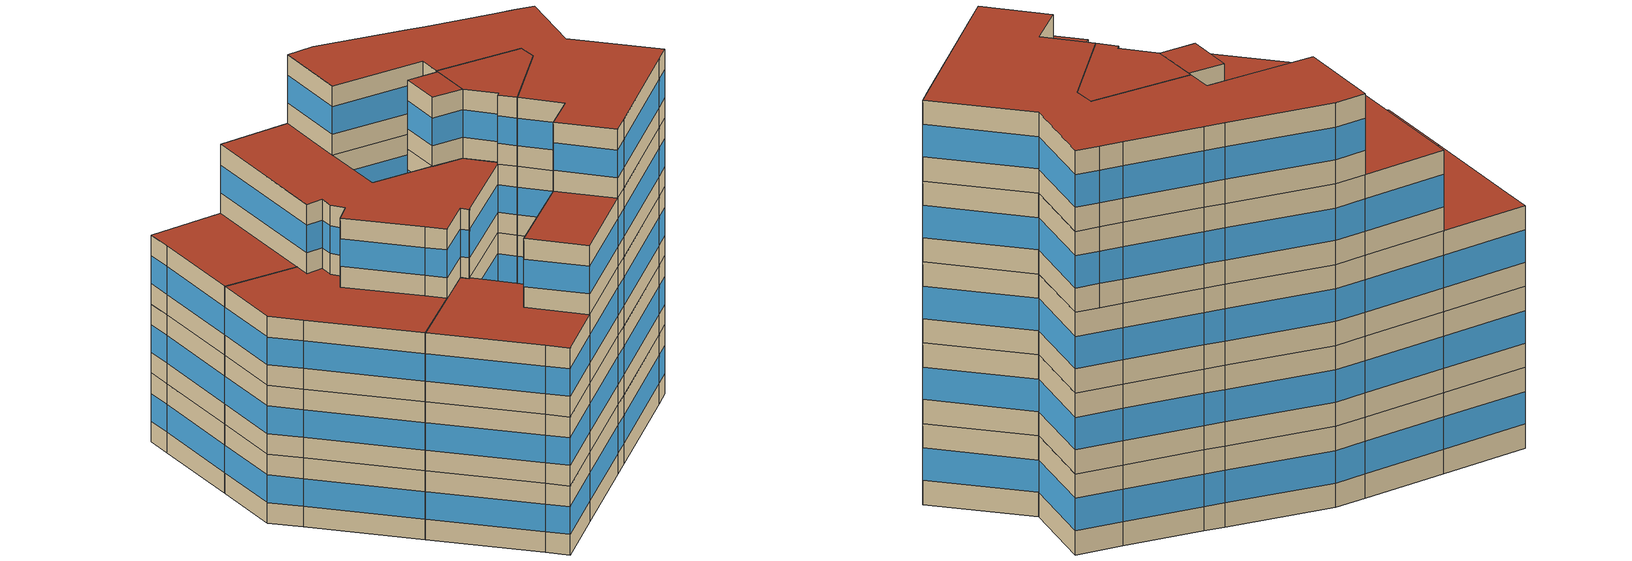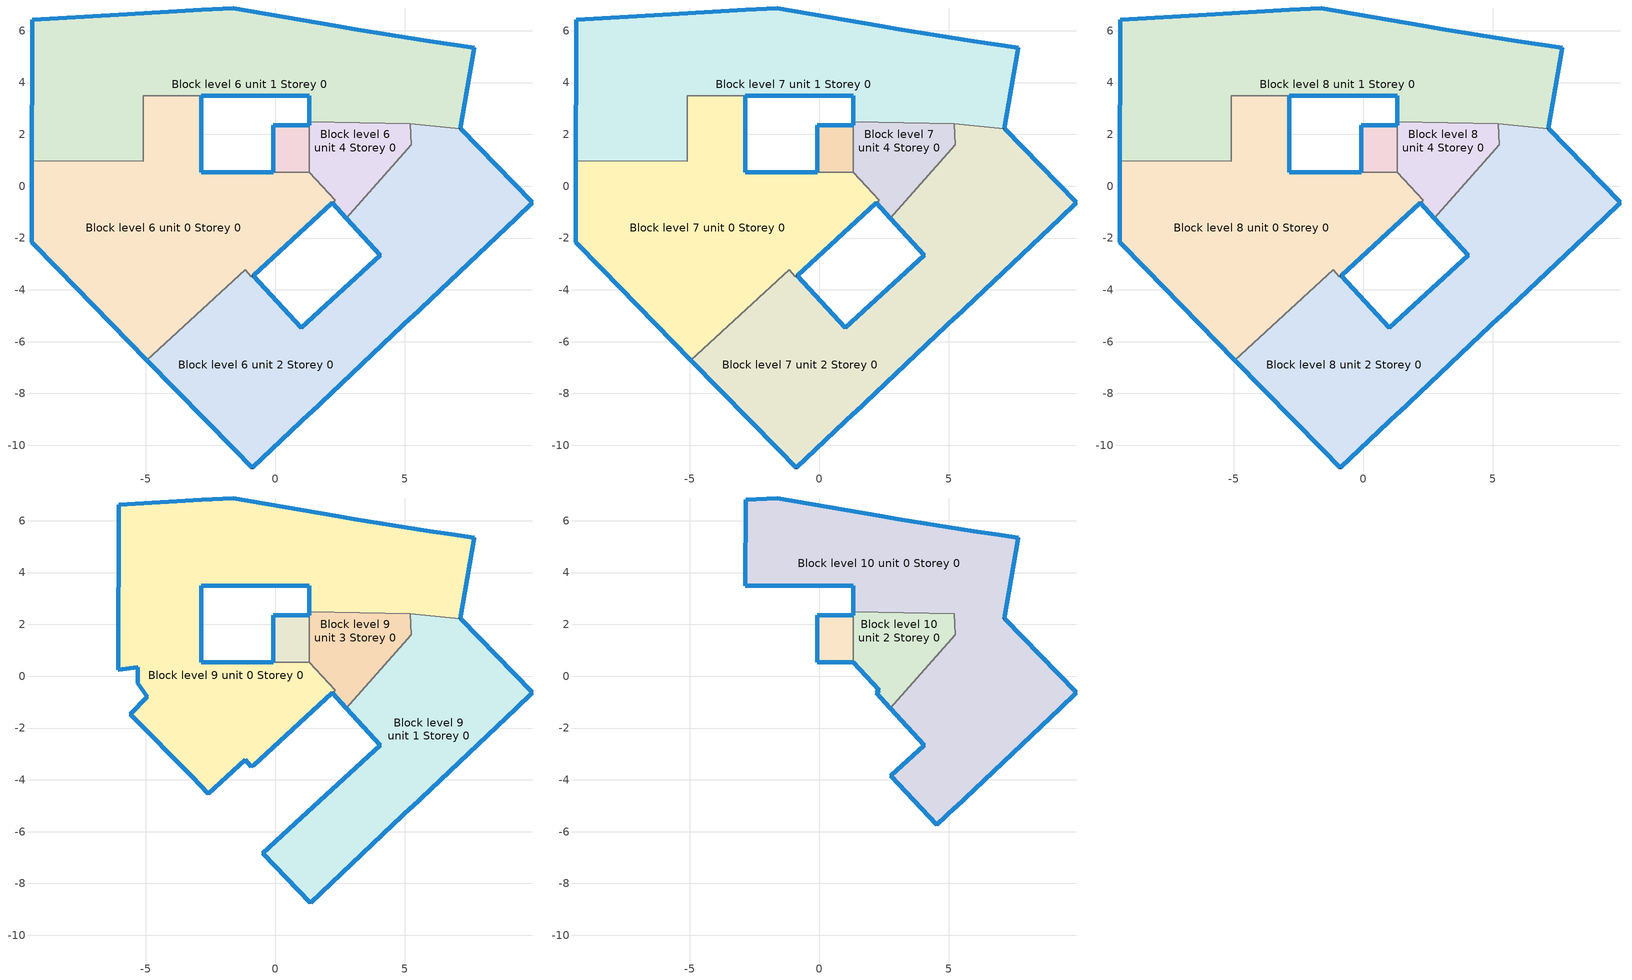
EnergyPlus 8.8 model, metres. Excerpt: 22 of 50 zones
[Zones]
Block level 6 unit 0 Storey 0
 floor outside (Project Floor): 1.32,0.54 2.31,-0.54 2.2,-0.64 -0.86,-3.45 -0.92,-3.5 -1.16,-3.23 -4.96,-6.72 -8.4,-3.19 -9.41,-2.16 -9.4,0.99 -5.1,0.97 -5.09,3.5 -2.86,3.49 -2.86,0.54 -0.08,0.54 z15
 wall outside (Project Wall): -0.86,-3.45 2.2,-0.64 / -0.08,0.54 -2.86,0.54 -2.86,3.49 / -9.4,0.99 -9.41,-2.16 -8.4,-3.19 -4.96,-6.72 z15:18
 wall to Block level 6 unit 2 Storey 0 (Project Partition): -4.96,-6.72 -1.16,-3.23 -0.92,-3.5 -0.86,-3.45 z15:18
 wall to Block level 6 unit 4 Storey 0 (Project Partition): 2.2,-0.64 2.31,-0.54 1.32,0.54 z15:18
 wall to Block level 6 unit 3 Storey 0 (Project Partition): 1.32,0.54 -0.08,0.54 z15:18
 wall to Block level 6 unit 1 Storey 0 (Project Partition): -2.86,3.49 -5.09,3.5 -5.1,0.97 -9.4,0.99 z15:18
 window (Project External Window): -8.39,-3.19 -4.96,-6.72 / -0.85,-3.45 2.2,-0.64 / -0.08,0.54 -2.85,0.54 / -2.86,0.54 -2.86,3.49 / -9.4,0.99 -9.41,-2.16 / -9.41,-2.16 -8.4,-3.19 z15.9:17.1
 roof outside (Project Flat Roof): -0.86,-3.45 2.2,-0.64 2.31,-0.54 1.32,0.54 -0.08,0.54 -2.86,0.54 -2.86,3.49 -5.09,3.5 -5.1,0.97 -9.4,0.99 -9.41,-2.16 -8.4,-3.19 -4.96,-6.72 -1.16,-3.23 -0.92,-3.5 z18
Block level 6 unit 1 Storey 0
 floor outside (Project Floor): 7.68,5.34 7.15,2.22 5.22,2.42 1.32,2.48 1.32,3.49 -2.86,3.49 -5.09,3.5 -5.1,0.97 -9.4,0.99 -9.38,5.29 -9.38,6.42 -6.05,6.62 -2.83,6.81 -1.62,6.88 2.31,6.19 3.07,6.06 5.97,5.6 z15
 wall outside (Project Wall): -2.86,3.49 1.32,3.49 1.32,2.48 / 7.15,2.22 7.68,5.34 5.97,5.6 3.07,6.06 2.31,6.19 -1.62,6.88 -2.83,6.81 -6.05,6.62 -9.38,6.42 -9.38,5.29 -9.4,0.99 z15:18
 wall to Block level 6 unit 4 Storey 0 (Project Partition): 1.32,2.48 5.22,2.42 z15:18
 wall to Block level 6 unit 2 Storey 0 (Project Partition): 5.22,2.42 7.15,2.22 z15:18
 window (Project External Window): -2.85,3.49 1.32,3.49 / 1.32,3.49 1.32,2.48 / 7.15,2.22 7.68,5.34 / 7.68,5.34 5.98,5.6 / 5.97,5.6 3.08,6.06 / 3.07,6.06 2.31,6.19 / 2.31,6.19 -1.61,6.88 / -1.62,6.88 -2.82,6.81 / -2.83,6.81 -6.04,6.62 / -6.05,6.62 -9.37,6.42 / -9.38,6.42 -9.38,5.29 / -9.38,5.29 -9.4,0.99 z15.9:17.1
 roof outside (Project Flat Roof): 7.15,2.22 7.68,5.34 5.97,5.6 3.07,6.06 2.31,6.19 -1.62,6.88 -2.83,6.81 -6.05,6.62 -9.38,6.42 -9.38,5.29 -9.4,0.99 -5.1,0.97 -5.09,3.5 -2.86,3.49 1.32,3.49 1.32,2.48 5.22,2.42 z18
Block level 6 unit 2 Storey 0
 floor outside (Project Floor): 7.15,2.22 9.93,-0.63 9.28,-1.25 5.26,-5.06 4.54,-5.74 1.36,-8.75 -0.89,-10.88 -1.59,-10.16 -4.96,-6.72 -1.16,-3.23 -0.92,-3.5 -0.86,-3.45 1,-5.47 4.06,-2.66 2.74,-1.23 5.25,1.6 5.22,2.42 z15
 wall outside (Project Wall): -4.96,-6.72 -1.59,-10.16 -0.89,-10.88 1.36,-8.75 4.54,-5.74 5.26,-5.06 9.28,-1.25 9.93,-0.63 7.15,2.22 / 2.74,-1.23 4.06,-2.66 1,-5.47 -0.86,-3.45 z15:18
 wall to Block level 6 unit 4 Storey 0 (Project Partition): 5.22,2.42 5.25,1.6 2.74,-1.23 z15:18
 window (Project External Window): -4.95,-6.72 -1.59,-10.16 / -1.59,-10.16 -0.89,-10.88 / -0.88,-10.88 1.36,-8.75 / 1.37,-8.75 4.54,-5.74 / 4.54,-5.74 5.26,-5.06 / 5.27,-5.06 9.28,-1.25 / 9.28,-1.25 9.93,-0.63 / 9.93,-0.63 7.16,2.22 / 2.74,-1.23 4.06,-2.66 / 4.06,-2.66 1.01,-5.47 / 1,-5.47 -0.86,-3.45 z15.9:17.1
 roof outside (Project Flat Roof): 4.54,-5.74 5.26,-5.06 9.28,-1.25 9.93,-0.63 7.15,2.22 5.22,2.42 5.25,1.6 2.74,-1.23 4.06,-2.66 1,-5.47 -0.86,-3.45 -0.92,-3.5 -1.16,-3.23 -4.96,-6.72 -1.59,-10.16 -0.89,-10.88 1.36,-8.75 z18
Block level 6 unit 3 Storey 0
 floor outside (Project Floor): 1.32,2.36 1.32,0.54 -0.08,0.54 -0.08,2.36 z15
 wall outside (Project Wall): 1.32,2.36 -0.08,2.36 -0.08,0.54 z15:18
 wall to Block level 6 unit 4 Storey 0 (Project Partition): 1.32,0.54 1.32,2.36 z15:18
 window (Project External Window): 1.32,2.36 -0.07,2.36 / -0.08,2.36 -0.08,0.54 z15.9:17.1
 roof outside (Project Flat Roof): 1.32,0.54 1.32,2.36 -0.08,2.36 -0.08,0.54 z18
Block level 6 unit 4 Storey 0
 floor outside (Project Floor): 5.22,2.42 5.25,1.6 2.74,-1.23 2.2,-0.64 2.31,-0.54 1.32,0.54 1.32,2.36 1.32,2.48 z15
 wall outside (Project Wall): 2.2,-0.64 2.74,-1.23 / 1.32,2.48 1.32,2.36 z15:18
 window (Project External Window): 2.2,-0.64 2.74,-1.23 / 1.32,2.48 1.32,2.36 z15.9:17.1
 roof outside (Project Flat Roof): 2.74,-1.23 5.25,1.6 5.22,2.42 1.32,2.48 1.32,2.36 1.32,0.54 2.31,-0.54 2.2,-0.64 z18
Block level 7 unit 0 Storey 0
 floor outside (Project Floor): 1.32,0.54 2.31,-0.54 2.2,-0.64 -0.86,-3.45 -0.92,-3.5 -1.16,-3.23 -4.96,-6.72 -8.4,-3.19 -9.41,-2.16 -9.4,0.99 -5.1,0.97 -5.09,3.5 -2.86,3.49 -2.86,0.54 -0.08,0.54 z18
 wall outside (Project Wall): -0.86,-3.45 2.2,-0.64 / -0.08,0.54 -2.86,0.54 -2.86,3.49 / -9.4,0.99 -9.41,-2.16 -8.4,-3.19 -4.96,-6.72 z18:21
 wall to Block level 7 unit 2 Storey 0 (Project Partition): -4.96,-6.72 -1.16,-3.23 -0.92,-3.5 -0.86,-3.45 z18:21
 wall to Block level 7 unit 4 Storey 0 (Project Partition): 2.2,-0.64 2.31,-0.54 1.32,0.54 z18:21
 wall to Block level 7 unit 3 Storey 0 (Project Partition): 1.32,0.54 -0.08,0.54 z18:21
 wall to Block level 7 unit 1 Storey 0 (Project Partition): -2.86,3.49 -5.09,3.5 -5.1,0.97 -9.4,0.99 z18:21
 window (Project External Window): -8.39,-3.19 -4.96,-6.72 / -0.85,-3.45 2.2,-0.64 / -0.08,0.54 -2.85,0.54 / -2.86,0.54 -2.86,3.49 / -9.4,0.99 -9.41,-2.16 / -9.41,-2.16 -8.4,-3.19 z18.9:20.1
 roof outside (Project Flat Roof): -0.86,-3.45 2.2,-0.64 2.31,-0.54 1.32,0.54 -0.08,0.54 -2.86,0.54 -2.86,3.49 -5.09,3.5 -5.1,0.97 -9.4,0.99 -9.41,-2.16 -8.4,-3.19 -4.96,-6.72 -1.16,-3.23 -0.92,-3.5 z21
Block level 7 unit 1 Storey 0
 floor outside (Project Floor): 7.68,5.34 7.15,2.22 5.22,2.42 1.32,2.48 1.32,3.49 -2.86,3.49 -5.09,3.5 -5.1,0.97 -9.4,0.99 -9.38,5.29 -9.38,6.42 -6.05,6.62 -2.83,6.81 -1.62,6.88 2.31,6.19 3.07,6.06 5.97,5.6 z18
 wall outside (Project Wall): -2.86,3.49 1.32,3.49 1.32,2.48 / 7.15,2.22 7.68,5.34 5.97,5.6 3.07,6.06 2.31,6.19 -1.62,6.88 -2.83,6.81 -6.05,6.62 -9.38,6.42 -9.38,5.29 -9.4,0.99 z18:21
 wall to Block level 7 unit 4 Storey 0 (Project Partition): 1.32,2.48 5.22,2.42 z18:21
 wall to Block level 7 unit 2 Storey 0 (Project Partition): 5.22,2.42 7.15,2.22 z18:21
 window (Project External Window): -2.85,3.49 1.32,3.49 / 1.32,3.49 1.32,2.48 / 7.15,2.22 7.68,5.34 / 7.68,5.34 5.98,5.6 / 5.97,5.6 3.08,6.06 / 3.07,6.06 2.31,6.19 / 2.31,6.19 -1.61,6.88 / -1.62,6.88 -2.82,6.81 / -2.83,6.81 -6.04,6.62 / -6.05,6.62 -9.37,6.42 / -9.38,6.42 -9.38,5.29 / -9.38,5.29 -9.4,0.99 z18.9:20.1
 roof outside (Project Flat Roof): 7.15,2.22 7.68,5.34 5.97,5.6 3.07,6.06 2.31,6.19 -1.62,6.88 -2.83,6.81 -6.05,6.62 -9.38,6.42 -9.38,5.29 -9.4,0.99 -5.1,0.97 -5.09,3.5 -2.86,3.49 1.32,3.49 1.32,2.48 5.22,2.42 z21
Block level 7 unit 2 Storey 0
 floor outside (Project Floor): 7.15,2.22 9.93,-0.63 9.28,-1.25 5.26,-5.06 4.54,-5.74 1.36,-8.75 -0.89,-10.88 -1.59,-10.16 -4.96,-6.72 -1.16,-3.23 -0.92,-3.5 -0.86,-3.45 1,-5.47 4.06,-2.66 2.74,-1.23 5.25,1.6 5.22,2.42 z18
 wall outside (Project Wall): -4.96,-6.72 -1.59,-10.16 -0.89,-10.88 1.36,-8.75 4.54,-5.74 5.26,-5.06 9.28,-1.25 9.93,-0.63 7.15,2.22 / 2.74,-1.23 4.06,-2.66 1,-5.47 -0.86,-3.45 z18:21
 wall to Block level 7 unit 4 Storey 0 (Project Partition): 5.22,2.42 5.25,1.6 2.74,-1.23 z18:21
 window (Project External Window): -4.95,-6.72 -1.59,-10.16 / -1.59,-10.16 -0.89,-10.88 / -0.88,-10.88 1.36,-8.75 / 1.37,-8.75 4.54,-5.74 / 4.54,-5.74 5.26,-5.06 / 5.27,-5.06 9.28,-1.25 / 9.28,-1.25 9.93,-0.63 / 9.93,-0.63 7.16,2.22 / 2.74,-1.23 4.06,-2.66 / 4.06,-2.66 1.01,-5.47 / 1,-5.47 -0.86,-3.45 z18.9:20.1
 roof outside (Project Flat Roof): 4.54,-5.74 5.26,-5.06 9.28,-1.25 9.93,-0.63 7.15,2.22 5.22,2.42 5.25,1.6 2.74,-1.23 4.06,-2.66 1,-5.47 -0.86,-3.45 -0.92,-3.5 -1.16,-3.23 -4.96,-6.72 -1.59,-10.16 -0.89,-10.88 1.36,-8.75 z21
Block level 7 unit 3 Storey 0
 floor outside (Project Floor): 1.32,2.36 1.32,0.54 -0.08,0.54 -0.08,2.36 z18
 wall outside (Project Wall): 1.32,2.36 -0.08,2.36 -0.08,0.54 z18:21
 wall to Block level 7 unit 4 Storey 0 (Project Partition): 1.32,0.54 1.32,2.36 z18:21
 window (Project External Window): 1.32,2.36 -0.07,2.36 / -0.08,2.36 -0.08,0.54 z18.9:20.1
 roof outside (Project Flat Roof): 1.32,0.54 1.32,2.36 -0.08,2.36 -0.08,0.54 z21
Block level 7 unit 4 Storey 0
 floor outside (Project Floor): 5.22,2.42 5.25,1.6 2.74,-1.23 2.2,-0.64 2.31,-0.54 1.32,0.54 1.32,2.36 1.32,2.48 z18
 wall outside (Project Wall): 2.2,-0.64 2.74,-1.23 / 1.32,2.48 1.32,2.36 z18:21
 window (Project External Window): 2.2,-0.64 2.74,-1.23 / 1.32,2.48 1.32,2.36 z18.9:20.1
 roof outside (Project Flat Roof): 2.74,-1.23 5.25,1.6 5.22,2.42 1.32,2.48 1.32,2.36 1.32,0.54 2.31,-0.54 2.2,-0.64 z21
Block level 8 unit 0 Storey 0
 floor outside (Project Floor): 1.32,0.54 2.31,-0.54 2.2,-0.64 -0.86,-3.45 -0.92,-3.5 -1.16,-3.23 -4.96,-6.72 -8.4,-3.19 -9.41,-2.16 -9.4,0.99 -5.1,0.97 -5.09,3.5 -2.86,3.49 -2.86,0.54 -0.08,0.54 z21
 wall outside (Project Wall): -0.86,-3.45 2.2,-0.64 / -0.08,0.54 -2.86,0.54 -2.86,3.49 / -9.4,0.99 -9.41,-2.16 -8.4,-3.19 -4.96,-6.72 z21:24
 wall to Block level 8 unit 2 Storey 0 (Project Partition): -4.96,-6.72 -1.16,-3.23 -0.92,-3.5 -0.86,-3.45 z21:24
 wall to Block level 8 unit 4 Storey 0 (Project Partition): 2.2,-0.64 2.31,-0.54 1.32,0.54 z21:24
 wall to Block level 8 unit 3 Storey 0 (Project Partition): 1.32,0.54 -0.08,0.54 z21:24
 wall to Block level 8 unit 1 Storey 0 (Project Partition): -2.86,3.49 -5.09,3.5 -5.1,0.97 -9.4,0.99 z21:24
 window (Project External Window): -8.39,-3.19 -4.96,-6.72 / -0.85,-3.45 2.2,-0.64 / -0.08,0.54 -2.85,0.54 / -2.86,0.54 -2.86,3.49 / -9.4,0.99 -9.41,-2.16 / -9.41,-2.16 -8.4,-3.19 z21.9:23.1
 roof outside (Project Flat Roof): -0.86,-3.45 2.2,-0.64 2.31,-0.54 1.32,0.54 -0.08,0.54 -2.86,0.54 -2.86,3.49 -5.09,3.5 -5.1,0.97 -9.4,0.99 -9.41,-2.16 -8.4,-3.19 -4.96,-6.72 -1.16,-3.23 -0.92,-3.5 z24
Block level 8 unit 1 Storey 0
 floor outside (Project Floor): 7.68,5.34 7.15,2.22 5.22,2.42 1.32,2.48 1.32,3.49 -2.86,3.49 -5.09,3.5 -5.1,0.97 -9.4,0.99 -9.38,5.29 -9.38,6.42 -6.05,6.62 -2.83,6.81 -1.62,6.88 2.31,6.19 3.07,6.06 5.97,5.6 z21
 wall outside (Project Wall): -2.86,3.49 1.32,3.49 1.32,2.48 / 7.15,2.22 7.68,5.34 5.97,5.6 3.07,6.06 2.31,6.19 -1.62,6.88 -2.83,6.81 -6.05,6.62 -9.38,6.42 -9.38,5.29 -9.4,0.99 z21:24
 wall to Block level 8 unit 4 Storey 0 (Project Partition): 1.32,2.48 5.22,2.42 z21:24
 wall to Block level 8 unit 2 Storey 0 (Project Partition): 5.22,2.42 7.15,2.22 z21:24
 window (Project External Window): -2.85,3.49 1.32,3.49 / 1.32,3.49 1.32,2.48 / 7.15,2.22 7.68,5.34 / 7.68,5.34 5.98,5.6 / 5.97,5.6 3.08,6.06 / 3.07,6.06 2.31,6.19 / 2.31,6.19 -1.61,6.88 / -1.62,6.88 -2.82,6.81 / -2.83,6.81 -6.04,6.62 / -6.05,6.62 -9.37,6.42 / -9.38,6.42 -9.38,5.29 / -9.38,5.29 -9.4,0.99 z21.9:23.1
 roof outside (Project Flat Roof): 7.15,2.22 7.68,5.34 5.97,5.6 3.07,6.06 2.31,6.19 -1.62,6.88 -2.83,6.81 -6.05,6.62 -9.38,6.42 -9.38,5.29 -9.4,0.99 -5.1,0.97 -5.09,3.5 -2.86,3.49 1.32,3.49 1.32,2.48 5.22,2.42 z24
Block level 8 unit 2 Storey 0
 floor outside (Project Floor): 7.15,2.22 9.93,-0.63 9.28,-1.25 5.26,-5.06 4.54,-5.74 1.36,-8.75 -0.89,-10.88 -1.59,-10.16 -4.96,-6.72 -1.16,-3.23 -0.92,-3.5 -0.86,-3.45 1,-5.47 4.06,-2.66 2.74,-1.23 5.25,1.6 5.22,2.42 z21
 wall outside (Project Wall): -4.96,-6.72 -1.59,-10.16 -0.89,-10.88 1.36,-8.75 4.54,-5.74 5.26,-5.06 9.28,-1.25 9.93,-0.63 7.15,2.22 / 2.74,-1.23 4.06,-2.66 1,-5.47 -0.86,-3.45 z21:24
 wall to Block level 8 unit 4 Storey 0 (Project Partition): 5.22,2.42 5.25,1.6 2.74,-1.23 z21:24
 window (Project External Window): -4.95,-6.72 -1.59,-10.16 / -1.59,-10.16 -0.89,-10.88 / -0.88,-10.88 1.36,-8.75 / 1.37,-8.75 4.54,-5.74 / 4.54,-5.74 5.26,-5.06 / 5.27,-5.06 9.28,-1.25 / 9.28,-1.25 9.93,-0.63 / 9.93,-0.63 7.16,2.22 / 2.74,-1.23 4.06,-2.66 / 4.06,-2.66 1.01,-5.47 / 1,-5.47 -0.86,-3.45 z21.9:23.1
 roof outside (Project Flat Roof): 4.54,-5.74 5.26,-5.06 9.28,-1.25 9.93,-0.63 7.15,2.22 5.22,2.42 5.25,1.6 2.74,-1.23 4.06,-2.66 1,-5.47 -0.86,-3.45 -0.92,-3.5 -1.16,-3.23 -4.96,-6.72 -1.59,-10.16 -0.89,-10.88 1.36,-8.75 z24
Block level 8 unit 3 Storey 0
 floor outside (Project Floor): 1.32,2.36 1.32,0.54 -0.08,0.54 -0.08,2.36 z21
 wall outside (Project Wall): 1.32,2.36 -0.08,2.36 -0.08,0.54 z21:24
 wall to Block level 8 unit 4 Storey 0 (Project Partition): 1.32,0.54 1.32,2.36 z21:24
 window (Project External Window): 1.32,2.36 -0.07,2.36 / -0.08,2.36 -0.08,0.54 z21.9:23.1
 roof outside (Project Flat Roof): 1.32,0.54 1.32,2.36 -0.08,2.36 -0.08,0.54 z24
Block level 8 unit 4 Storey 0
 floor outside (Project Floor): 5.22,2.42 5.25,1.6 2.74,-1.23 2.2,-0.64 2.31,-0.54 1.32,0.54 1.32,2.36 1.32,2.48 z21
 wall outside (Project Wall): 2.2,-0.64 2.74,-1.23 / 1.32,2.48 1.32,2.36 z21:24
 window (Project External Window): 2.2,-0.64 2.74,-1.23 / 1.32,2.48 1.32,2.36 z21.9:23.1
 roof outside (Project Flat Roof): 2.74,-1.23 5.25,1.6 5.22,2.42 1.32,2.48 1.32,2.36 1.32,0.54 2.31,-0.54 2.2,-0.64 z24
Block level 9 unit 0 Storey 0
 floor outside (Project Floor): 7.68,5.34 7.15,2.22 5.22,2.42 1.32,2.48 1.32,3.49 -2.86,3.49 -2.86,0.54 -0.08,0.54 1.32,0.54 2.31,-0.54 2.2,-0.64 -0.86,-3.45 -0.92,-3.5 -1.16,-3.23 -2.58,-4.54 -3.21,-3.89 -5.6,-1.47 -4.94,-0.79 -5.3,-0.27 -5.3,0.34 -6.06,0.25 -6.05,6.62 -2.83,6.81 -1.62,6.88 2.31,6.19 3.07,6.06 5.97,5.6 6.79,5.48 z24
 wall outside (Project Wall): -0.08,0.54 -2.86,0.54 -2.86,3.49 1.32,3.49 1.32,2.48 / 7.15,2.22 7.68,5.34 6.79,5.48 5.97,5.6 3.07,6.06 2.31,6.19 -1.62,6.88 -2.83,6.81 -6.05,6.62 -6.06,0.25 -5.3,0.34 -5.3,-0.27 -4.94,-0.79 -5.6,-1.47 -3.21,-3.89 -2.58,-4.54 -1.16,-3.23 -0.92,-3.5 -0.86,-3.45 2.2,-0.64 z24:27
 wall to Block level 9 unit 3 Storey 0 (Project Partition): 2.2,-0.64 2.31,-0.54 1.32,0.54 / 1.32,2.48 5.22,2.42 z24:27
 wall to Block level 9 unit 2 Storey 0 (Project Partition): 1.32,0.54 -0.08,0.54 z24:27
 wall to Block level 9 unit 1 Storey 0 (Project Partition): 5.22,2.42 7.15,2.22 z24:27
 window (Project External Window): -0.85,-3.45 2.2,-0.64 / -0.08,0.54 -2.85,0.54 / -2.86,0.54 -2.86,3.49 / -2.85,3.49 1.32,3.49 / 1.32,3.49 1.32,2.48 / 7.15,2.22 7.68,5.34 / 7.68,5.34 6.79,5.48 / 6.79,5.48 5.97,5.6 / 5.97,5.6 3.08,6.06 / 3.07,6.06 2.31,6.19 / 2.31,6.19 -1.61,6.88 / -1.62,6.88 -2.82,6.81 / -2.83,6.81 -6.04,6.62 / -6.05,6.62 -6.06,0.25 / -6.06,0.25 -5.3,0.34 / -5.3,0.34 -5.3,-0.27 / -5.3,-0.27 -4.94,-0.79 / -4.94,-0.79 -5.6,-1.47 / -5.59,-1.47 -3.21,-3.89 / -3.21,-3.89 -2.58,-4.54 / -2.58,-4.54 -1.16,-3.23 / -1.16,-3.23 -0.92,-3.5 / -0.92,-3.5 -0.86,-3.45 z24.9:26.1
 roof outside (Project Flat Roof): 2.31,-0.54 1.32,0.54 -0.08,0.54 -2.86,0.54 -2.86,3.49 1.32,3.49 1.32,2.48 5.22,2.42 7.15,2.22 7.68,5.34 6.79,5.48 5.97,5.6 3.07,6.06 2.31,6.19 -1.62,6.88 -2.83,6.81 -6.05,6.62 -6.06,0.25 -5.3,0.34 -5.3,-0.27 -4.94,-0.79 -5.6,-1.47 -3.21,-3.89 -2.58,-4.54 -1.16,-3.23 -0.92,-3.5 -0.86,-3.45 2.2,-0.64 z27
Block level 9 unit 1 Storey 0
 floor outside (Project Floor): 7.15,2.22 9.93,-0.63 9.28,-1.25 5.26,-5.06 4.54,-5.74 1.36,-8.75 -0.48,-6.83 1,-5.47 4.06,-2.66 2.74,-1.23 5.25,1.6 5.22,2.42 z24
 wall outside (Project Wall): 2.74,-1.23 4.06,-2.66 1,-5.47 -0.48,-6.83 1.36,-8.75 4.54,-5.74 5.26,-5.06 9.28,-1.25 9.93,-0.63 7.15,2.22 z24:27
 wall to Block level 9 unit 3 Storey 0 (Project Partition): 5.22,2.42 5.25,1.6 2.74,-1.23 z24:27
 window (Project External Window): 1.37,-8.75 4.54,-5.74 / 4.54,-5.74 5.26,-5.06 / 5.27,-5.06 9.28,-1.25 / 9.28,-1.25 9.93,-0.63 / 9.93,-0.63 7.16,2.22 / 2.74,-1.23 4.06,-2.66 / 4.06,-2.66 1.01,-5.47 / 1,-5.47 -0.48,-6.83 / -0.48,-6.83 1.36,-8.75 z24.9:26.1
 roof outside (Project Flat Roof): 5.26,-5.06 9.28,-1.25 9.93,-0.63 7.15,2.22 5.22,2.42 5.25,1.6 2.74,-1.23 4.06,-2.66 1,-5.47 -0.48,-6.83 1.36,-8.75 4.54,-5.74 z27
Block level 9 unit 2 Storey 0
 floor outside (Project Floor): 1.32,2.36 1.32,0.54 -0.08,0.54 -0.08,2.36 z24
 wall outside (Project Wall): 1.32,2.36 -0.08,2.36 -0.08,0.54 z24:27
 wall to Block level 9 unit 3 Storey 0 (Project Partition): 1.32,0.54 1.32,2.36 z24:27
 window (Project External Window): 1.32,2.36 -0.07,2.36 / -0.08,2.36 -0.08,0.54 z24.9:26.1
 roof outside (Project Flat Roof): 1.32,0.54 1.32,2.36 -0.08,2.36 -0.08,0.54 z27
Block level 9 unit 3 Storey 0
 floor outside (Project Floor): 5.22,2.42 5.25,1.6 2.74,-1.23 2.2,-0.64 2.31,-0.54 1.32,0.54 1.32,2.36 1.32,2.48 z24
 wall outside (Project Wall): 2.2,-0.64 2.74,-1.23 / 1.32,2.48 1.32,2.36 z24:27
 window (Project External Window): 2.2,-0.64 2.74,-1.23 / 1.32,2.48 1.32,2.36 z24.9:26.1
 roof outside (Project Flat Roof): 2.74,-1.23 5.25,1.6 5.22,2.42 1.32,2.48 1.32,2.36 1.32,0.54 2.31,-0.54 2.2,-0.64 z27
Block level 10 unit 0 Storey 0
 floor outside (Project Floor): 7.68,5.34 7.15,2.22 9.93,-0.63 9.28,-1.25 5.26,-5.06 4.54,-5.74 2.76,-3.85 4.06,-2.66 2.74,-1.23 5.25,1.6 5.22,2.42 1.32,2.48 1.32,3.49 -2.86,3.49 -2.83,6.81 -1.62,6.88 2.31,6.19 3.07,6.06 5.97,5.6 6.79,5.48 z27
 wall outside (Project Wall): 2.74,-1.23 4.06,-2.66 2.76,-3.85 4.54,-5.74 5.26,-5.06 9.28,-1.25 9.93,-0.63 7.15,2.22 7.68,5.34 6.79,5.48 5.97,5.6 3.07,6.06 2.31,6.19 -1.62,6.88 -2.83,6.81 -2.86,3.49 1.32,3.49 1.32,2.48 z27:30
 wall to Block level 10 unit 2 Storey 0 (Project Partition): 1.32,2.48 5.22,2.42 5.25,1.6 2.74,-1.23 z27:30
 window (Project External Window): 2.74,-1.23 4.06,-2.66 / 4.06,-2.66 2.76,-3.85 / 2.76,-3.85 4.54,-5.74 / 4.54,-5.74 5.26,-5.06 / 5.27,-5.06 9.28,-1.25 / 9.28,-1.25 9.93,-0.63 / 9.93,-0.63 7.16,2.22 / 7.15,2.22 7.68,5.34 / 7.68,5.34 6.79,5.48 / 6.79,5.48 5.97,5.6 / 5.97,5.6 3.08,6.06 / 3.07,6.06 2.31,6.19 / 2.31,6.19 -1.61,6.88 / -1.62,6.88 -2.82,6.81 / -2.83,6.81 -2.86,3.49 / -2.85,3.49 1.32,3.49 / 1.32,3.49 1.32,2.48 z27.9:29.1
 roof outside (Project Flat Roof): 9.28,-1.25 9.93,-0.63 7.15,2.22 7.68,5.34 6.79,5.48 5.97,5.6 3.07,6.06 2.31,6.19 -1.62,6.88 -2.83,6.81 -2.86,3.49 1.32,3.49 1.32,2.48 5.22,2.42 5.25,1.6 2.74,-1.23 4.06,-2.66 2.76,-3.85 4.54,-5.74 5.26,-5.06 z30
Block level 10 unit 1 Storey 0
 floor outside (Project Floor): 1.32,2.36 1.32,0.54 -0.08,0.54 -0.08,2.36 z27
 wall outside (Project Wall): 1.32,2.36 -0.08,2.36 -0.08,0.54 1.32,0.54 z27:30
 wall to Block level 10 unit 2 Storey 0 (Project Partition): 1.32,0.54 1.32,2.36 z27:30
 window (Project External Window): 1.32,2.36 -0.07,2.36 / -0.08,2.36 -0.08,0.54 / -0.08,0.54 1.32,0.54 z27.9:29.1
 roof outside (Project Flat Roof): 1.32,0.54 1.32,2.36 -0.08,2.36 -0.08,0.54 z30
Block level 10 unit 2 Storey 0
 floor outside (Project Floor): 5.22,2.42 5.25,1.6 2.74,-1.23 2.2,-0.64 2.31,-0.54 1.32,0.54 1.32,2.36 1.32,2.48 z27
 wall outside (Project Wall): 1.32,0.54 2.31,-0.54 2.2,-0.64 2.74,-1.23 / 1.32,2.48 1.32,2.36 z27:30
 window (Project External Window): 1.32,0.54 2.31,-0.54 / 2.31,-0.54 2.2,-0.64 / 2.2,-0.64 2.74,-1.23 / 1.32,2.48 1.32,2.36 z27.9:29.1
 roof outside (Project Flat Roof): 2.74,-1.23 5.25,1.6 5.22,2.42 1.32,2.48 1.32,2.36 1.32,0.54 2.31,-0.54 2.2,-0.64 z30
[Building]
None: North Axis=0; Terrain=Suburbs; Loads Convergence Tolerance Value=0.04; Temperature Convergence Tolerance Value=0.4; Solar Distribution=FullInteriorAndExterior; Maximum Number of Warmup Days=25; Minimum Number of Warmup Days=6
[Site:Location]
DENVER_STAPLETON_CO_USA_WMO_724690: Latitude=39.77; Longitude=-104.87; Time Zone=-7; Elevation=1611
[SizingPeriod:DesignDay] Day of Month=21; Humidity Condition Type=Wetbulb; Barometric Pressure=83411; Rain Indicator=No; Snow Indicator=No; Daylight Saving Time Indicator=No; Solar Model Indicator=ASHRAEClearSky
Name | Month | Day Type | Maximum DryBulb Temperature | Daily DryBulb Temperature Range | Wetbulb or DewPoint at Maximum DryBulb | Wind Speed | Wind Direction | Sky Clearness
DENVER_STAPLETON Ann Htg 99.6% Condns DB | 12 | WinterDesignDay | -20 | 0 | -20 | 2.3 | 180 | 0
DENVER_STAPLETON Ann Clg .4% Condns DB=>MWB | 7 | SummerDesignDay | 34.1 | 15.2 | 15.8 | 4 | 120 | 1
[MATERIAL] Roughness=Rough; Thermal Absorptance=0.9
Name | Thickness | Conductivity | Density | Specific Heat | Solar Absorptance | Visible Absorptance
A2 - 4 IN DENSE FACE BRICK | 0.101498 | 1.245296 | 2082.4 | 920.48 | 0.93 | 0.93
DefaultMaterial | 0.1 | 0.1 | 1000 | 1000 | 0.7 | 0.7
[WINDOWMATERIAL:SIMPLEGLAZINGSYSTEM]
DefaultGlazing: UFactor=2.7; Solar Heat Gain Coefficient=0.763; Visible Transmittance=0.8
[CONSTRUCTION]
Project Wall: A2 - 4 IN DENSE FACE BRICK
Project Partition; Project Floor; Project Flat Roof: DefaultMaterial
Project External Window: DefaultGlazing
[ZONE] Type=1; Multiplier=1; Ceiling Height=autocalculate; Volume=autocalculate; Floor Area=autocalculate; Part of Total Floor Area=Yes
Block level 10 unit 0 Storey 0; Block level 10 unit 1 Storey 0; Block level 10 unit 2 Storey 0; Block level 9 unit 0 Storey 0; Block level 9 unit 1 Storey 0; Block level 9 unit 2 Storey 0; Block level 9 unit 3 Storey 0; Block level 8 unit 0 Storey 0; Block level 8 unit 1 Storey 0; Block level 8 unit 2 Storey 0; Block level 8 unit 3 Storey 0; Block level 8 unit 4 Storey 0; Block level 7 unit 0 Storey 0; Block level 7 unit 1 Storey 0; Block level 7 unit 2 Storey 0; Block level 7 unit 3 Storey 0; Block level 7 unit 4 Storey 0; Block level 6 unit 0 Storey 0; Block level 6 unit 1 Storey 0; Block level 6 unit 2 Storey 0; Block level 6 unit 3 Storey 0; Block level 6 unit 4 Storey 0
